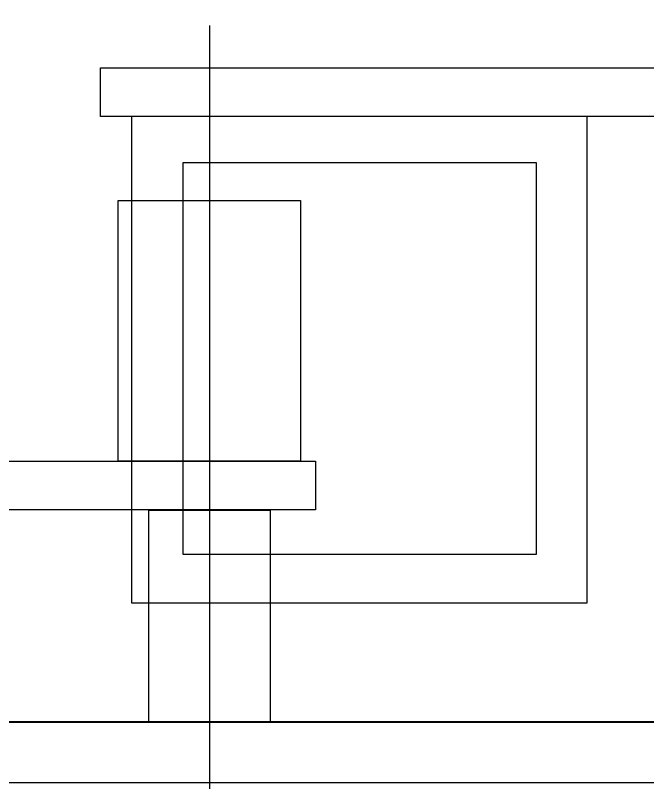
# Model space of a CAD drawing. Extents: x 47 to 362, y 46 to 259.
# Drawn here: x 278.56 to 299.43, y 84.65 to 109.98 of the extents above; entities that cross this region are included whole.
import ezdxf

# ---------------------------------------------------------------- set-up
doc = ezdxf.new("R2010")
doc.units = 0
doc.linetypes.add('dashed', pattern=[3.5, 2.916667, -0.583333])
for name, color, linetype in [('CAM1', 134, 'continuous'), ('CAM4', 7, 'continuous'), ('Work', 6, 'continuous')]:
    doc.layers.add(name, color=color, linetype=linetype)

msp = doc.modelspace()

# ---------------------------------------------------------------- linework, layer by layer
at = {"layer": 'CAM1', "linetype": 'continuous'}
msp.add_lwpolyline([(282.396, 90.589), (297.435, 90.589), (297.435, 106.648), (282.396, 106.648)], close=True, dxfattribs=at)
at = {"layer": 'CAM4', "linetype": 'continuous'}
msp.add_lwpolyline([(284.091, 92.191), (295.762, 92.191), (295.762, 105.113), (284.091, 105.113)], close=True, dxfattribs=at)
at = {"layer": 'Work', "linetype": 'BYBLOCK'}
msp.add_line((284.968, 109.648), (284.968, 57.648), dxfattribs=at)
at = {"layer": 'Work', "linetype": 'dashed'}
msp.add_line((284.958, 106.648), (357.482, 106.685), dxfattribs=at)
at = {"layer": 'Work', "linetype": 'continuous'}
for p, q in [((53.968, 86.648), (353.968, 86.648)), ((123.453, 86.651), (338.982, 86.673)), ((284.968, 86.648), (357.492, 86.686))]:
    msp.add_line(p, q, dxfattribs=at)
for points in [[(53.968, 84.648), (353.968, 84.648), (353.968, 124.648), (53.968, 124.648)], [(281.372, 108.252), (336.545, 108.252), (336.545, 106.648), (281.372, 106.648)], [(281.956, 103.873), (287.968, 103.873), (287.968, 95.258), (281.956, 95.258)], [(110.469, 95.258), (288.468, 95.258), (288.468, 93.654), (110.469, 93.654)], [(282.968, 93.649), (286.968, 93.649), (286.968, 86.649), (282.968, 86.649)]]:
    msp.add_lwpolyline(points, close=True, dxfattribs=at)

doc.saveas('drawing.dxf')
